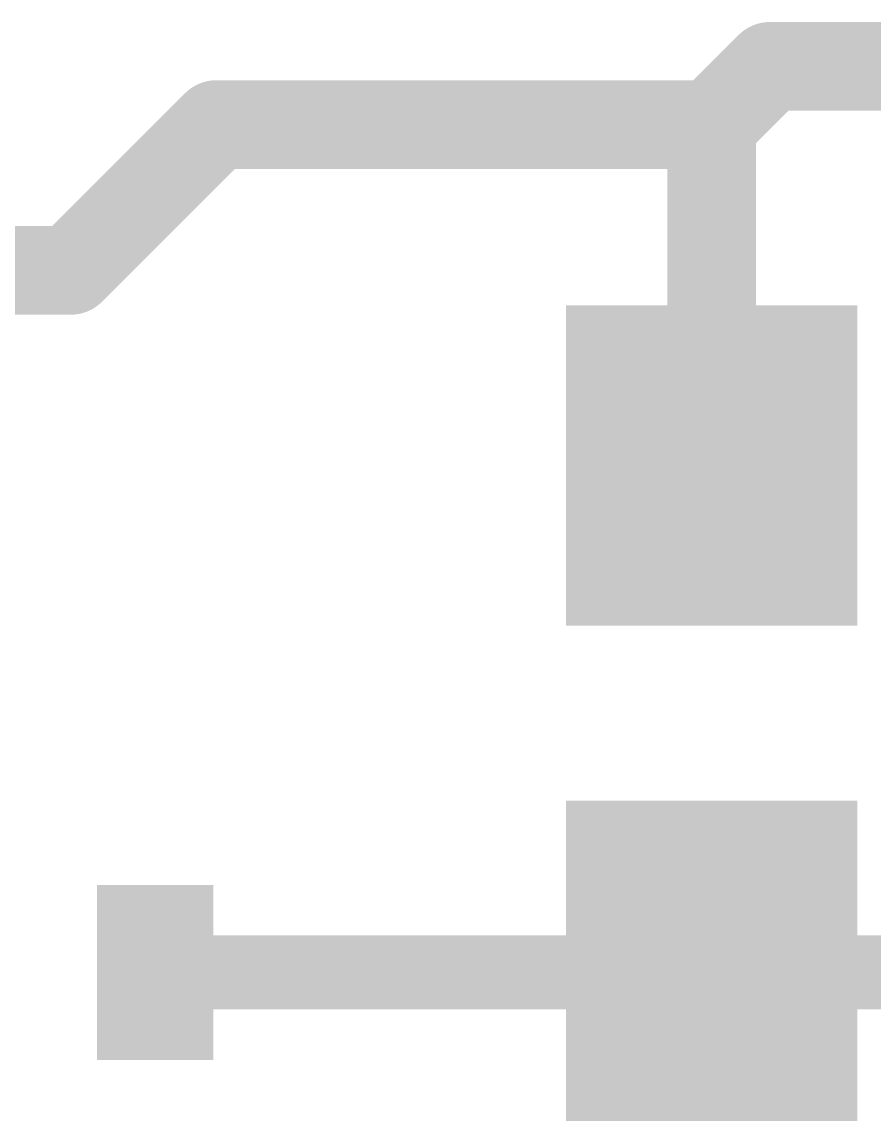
# Model space of a CAD drawing. Extents: x 6.7 to 91.9, y 5.9 to 27.4.
# Drawn here: x 39.033 to 41.957, y 14.58 to 18.352 of the extents above; entities that cross this region are included whole.
import ezdxf

# ---------------------------------------------------------------- set-up
doc = ezdxf.new("R2010")
doc.units = 0
doc.layers.add('1', color=22, linetype='CONTINUOUS')

# ---------------------------------------------------------------- blocks, each defined once
blk = doc.blocks.new('RECT')
blk.add_solid([(-0.5, -0.5), (0.5, -0.5), (-0.5, 0.5), (0.5, 0.5)])

msp = doc.modelspace()

# ---------------------------------------------------------------- linework, layer by layer
at = {"layer": '1'}
for points, const_width in [([(41.4, 18), (41.6, 18.2)], 0.3048), ([(41.6, 18.2), (46.5, 18.2)], 0.3048), ([(39.7, 18), (39.2, 17.5)], 0.3048), ([(41.4, 18), (39.7, 18)], 0.3048), ([(41.4, 16.83), (41.4, 18)], 0.3048), ([(39.2, 17.5), (37.8, 17.5)], 0.3048), ([(39.49, 15.09), (41.36, 15.09)], 0.254), ([(42.89, 15.09), (41.36, 15.09)], 0.254), ([(41.36, 15.09), (41.4, 15.13)], 0.1524)]:
    msp.add_lwpolyline(points, dxfattribs=dict(at, const_width=const_width))
for points, const_width in [([(41.6, 18.2762, 1), (41.6, 18.1238)], 0.1524), ([(41.6539, 18.1461, 1), (41.5461, 18.2539)], 0.1524), ([(39.7, 18.0762, 1), (39.7, 17.9238)], 0.1524), ([(39.7539, 17.9461, 1), (39.6461, 18.0539)], 0.1524), ([(41.4762, 18, 1), (41.3238, 18)], 0.1524), ([(41.4, 17.9238, 1), (41.4, 18.0762)], 0.1524), ([(41.3461, 18.0539, 1), (41.4539, 17.9461)], 0.1524), ([(39.1461, 17.5539, 1), (39.2539, 17.4461)], 0.1524), ([(39.2, 17.4238, 1), (39.2, 17.5762)], 0.1524), ([(41.3238, 16.83, 1), (41.4762, 16.83)], 0.1524), ([(39.49, 15.1535, 1), (39.49, 15.0265)], 0.127), ([(41.36, 15.1535, 1), (41.36, 15.0265)], 0.127), ([(41.36, 15.0265, 1), (41.36, 15.1535)], 0.127), ([(41.4269, 15.1031, 1), (41.3731, 15.1569)], 0.0762), ([(41.3331, 15.1169, 1), (41.3869, 15.0631)], 0.0762)]:
    msp.add_lwpolyline(points, format="xyb", dxfattribs=dict(at, const_width=const_width))

# ---------------------------------------------------------------- block references
at = {"layer": '1', "xscale": 1.1, "rotation": 90}
for p in [(41.4, 16.83), (41.4, 15.13)]:
    msp.add_blockref('RECT', p, dxfattribs=at)
at = {"layer": '1', "xscale": 0.4, "yscale": 0.6}
msp.add_blockref('RECT', (39.49, 15.09), dxfattribs=at)

doc.saveas('drawing.dxf')
